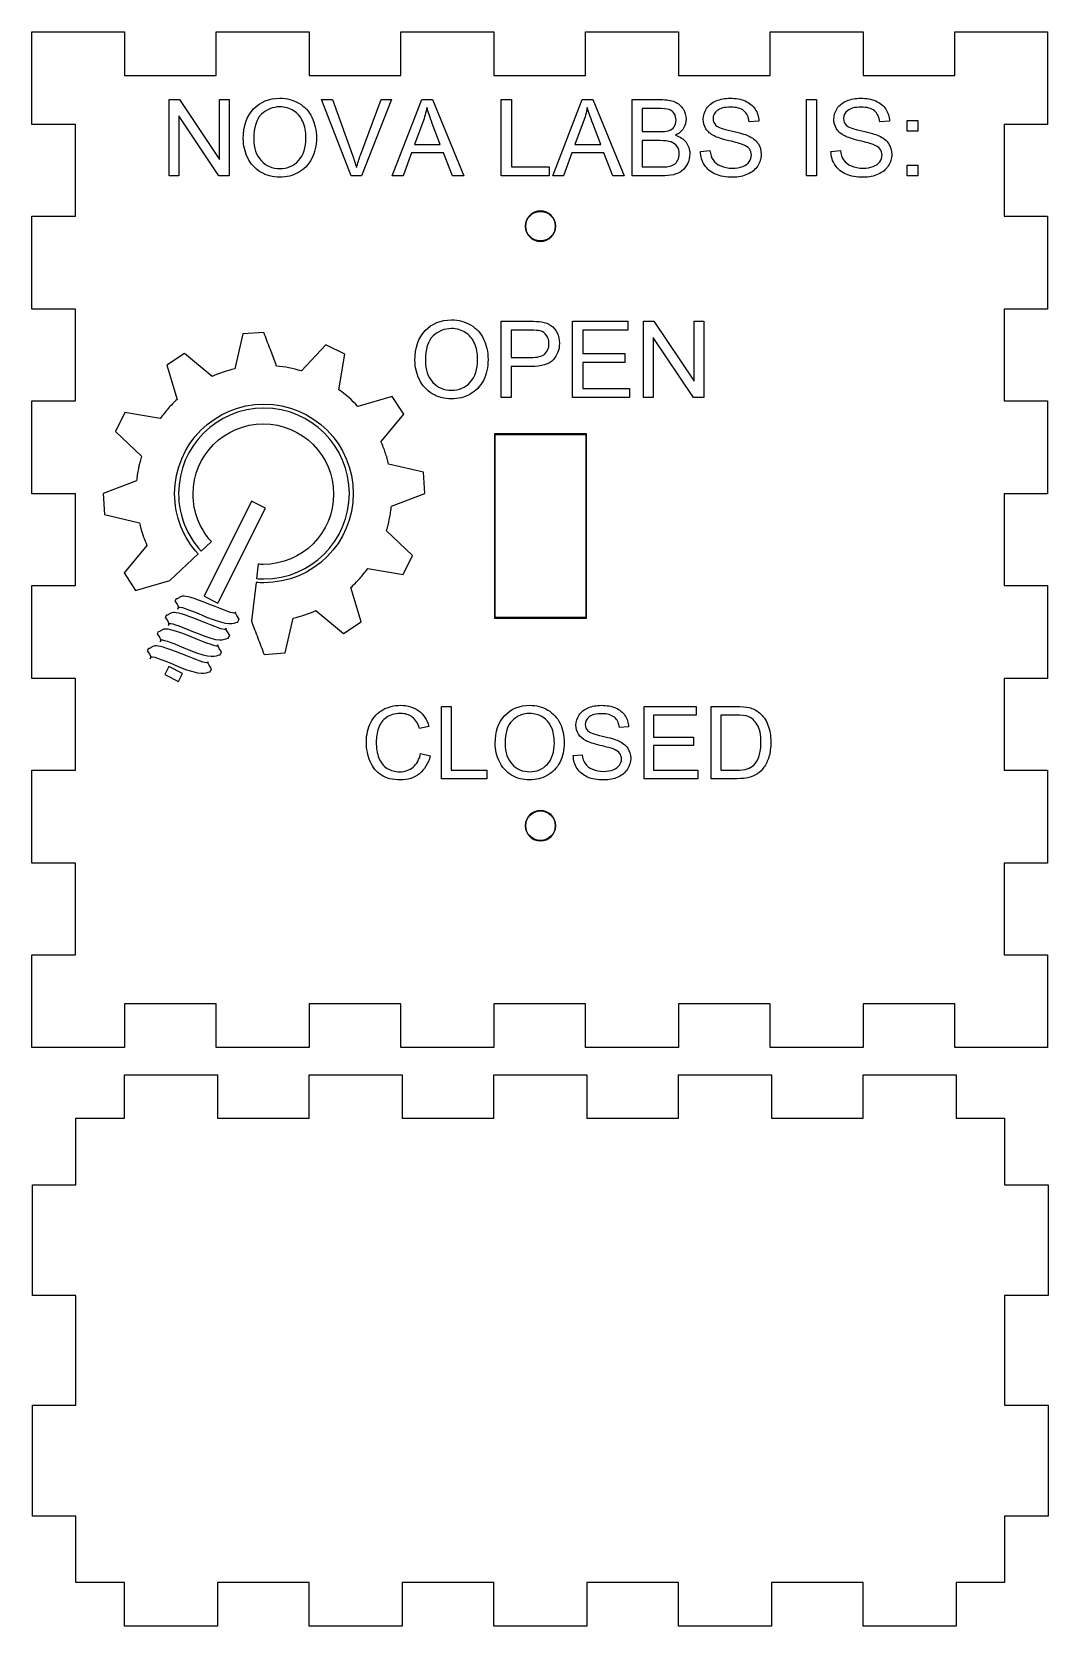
# Model space of a CAD drawing. Extents: x 30 to 465, y 50 to 270.
# Drawn here: x 30.4 to 170.5, y 50.5 to 270.2 of the extents above; entities that cross this region are included whole.
import ezdxf

# ---------------------------------------------------------------- set-up
doc = ezdxf.new("R2010")
doc.units = 0
doc.layers.add('cut', color=7, linetype='CONTINUOUS')
doc.layers.add('engrave', color=7, linetype='CONTINUOUS')

msp = doc.modelspace()

# ---------------------------------------------------------------- linework, layer by layer
at = {"layer": 'cut', "color": 5}
for p, q in [((30.370461, 270.219534), (43.142733, 270.219534)), ((30.370461, 257.447263), (30.370461, 270.219534)), ((43.142733, 270.219534), (43.142733, 264.219535)), ((55.780006, 264.219535), (55.780006, 270.219534)), ((55.780006, 270.219534), (68.597278, 270.219534)), ((68.597278, 270.219534), (68.597278, 264.219535)), ((81.234551, 264.219535), (81.234551, 270.219534)), ((81.234551, 270.219534), (94.051823, 270.219534)), ((94.051823, 270.219534), (94.051823, 264.219535)), ((106.689096, 264.219535), (106.689096, 270.219534)), ((106.689096, 270.219534), (119.506371, 270.219534)), ((119.506371, 270.219534), (119.506371, 264.219535)), ((132.143641, 264.219535), (132.143641, 270.219534)), ((132.143641, 270.219534), (144.960916, 270.219534)), ((144.960916, 270.219534), (144.960916, 264.219535)), ((157.598186, 264.219535), (157.598186, 270.219534)), ((157.598186, 270.219534), (170.37046, 270.219534)), ((170.37046, 270.219534), (170.37046, 257.447263)), ((43.142733, 264.219535), (55.780006, 264.219535)), ((68.597278, 264.219535), (81.234551, 264.219535)), ((94.051823, 264.219535), (106.689096, 264.219535)), ((119.506371, 264.219535), (132.143641, 264.219535)), ((144.960916, 264.219535), (157.598186, 264.219535)), ((36.37046, 257.447263), (30.370461, 257.447263)), ((36.37046, 244.809989), (36.37046, 257.447263)), ((170.37046, 257.447263), (164.370461, 257.447263)), ((164.370461, 257.447263), (164.370461, 244.809989)), ((30.370461, 231.992718), (30.370461, 244.809989)), ((30.370461, 244.809989), (36.37046, 244.809989)), ((100.479442, 245.535331), (100.479442, 245.535331)), ((100.479442, 245.477504), (100.479442, 245.477504)), ((164.370461, 244.809989), (170.37046, 244.809989)), ((170.37046, 244.809989), (170.37046, 231.992718)), ((36.37046, 231.992718), (30.370461, 231.992718)), ((36.37046, 219.355444), (36.37046, 231.992718)), ((170.37046, 231.992718), (164.370461, 231.992718)), ((164.370461, 231.992718), (164.370461, 219.355444)), ((30.370461, 206.538181), (30.370461, 219.355444)), ((30.370461, 219.355444), (36.37046, 219.355444)), ((164.370461, 219.355444), (170.37046, 219.355444)), ((170.37046, 219.355444), (170.37046, 206.538181)), ((94.12789, 214.812062), (94.12789, 214.76795)), ((94.171973, 214.812062), (94.12789, 214.812062)), ((94.12789, 214.812062), (94.12789, 214.812062)), ((94.12789, 214.76795), (94.12789, 189.464978)), ((106.783779, 214.812062), (94.171973, 214.812062)), ((94.216085, 214.723867), (106.739696, 214.723867)), ((94.216085, 189.509061), (94.216085, 214.723867)), ((94.216085, 214.723867), (94.216085, 214.723867)), ((106.739696, 214.723867), (106.739696, 189.509061)), ((106.82789, 214.812062), (106.783779, 214.812062)), ((106.82789, 214.76795), (106.82789, 214.812062)), ((106.82789, 189.464978), (106.82789, 214.76795)), ((36.37046, 206.538181), (30.370461, 206.538181)), ((36.37046, 193.900891), (36.37046, 206.538181)), ((170.37046, 206.538181), (164.370461, 206.538181)), ((164.370461, 206.538181), (164.370461, 193.900891)), ((30.370461, 181.083627), (30.370461, 193.900891)), ((30.370461, 193.900891), (36.37046, 193.900891)), ((164.370461, 193.900891), (170.37046, 193.900891)), ((170.37046, 193.900891), (170.37046, 181.083627)), ((94.12789, 189.464978), (94.12789, 189.412062)), ((94.12789, 189.412062), (94.171973, 189.412062)), ((94.171973, 189.412062), (106.783779, 189.412062)), ((106.739696, 189.509061), (94.216085, 189.509061)), ((106.783779, 189.412062), (106.82789, 189.412062)), ((106.82789, 189.412062), (106.82789, 189.464978)), ((36.37046, 181.083627), (30.370461, 181.083627)), ((36.37046, 168.446365), (36.37046, 181.083627)), ((170.37046, 181.083627), (164.370461, 181.083627)), ((164.370461, 181.083627), (164.370461, 168.446365)), ((30.370461, 155.629074), (30.370461, 168.446365)), ((30.370461, 168.446365), (36.37046, 168.446365)), ((164.370461, 168.446365), (170.37046, 168.446365)), ((170.37046, 168.446365), (170.37046, 155.629074)), ((100.479442, 162.885318), (100.479442, 162.885318)), ((100.479442, 162.82749), (100.479442, 162.82749)), ((36.37046, 155.629074), (30.370461, 155.629074)), ((36.37046, 142.991812), (36.37046, 155.629074)), ((170.37046, 155.629074), (164.370461, 155.629074)), ((164.370461, 155.629074), (164.370461, 142.991812)), ((30.370461, 130.219535), (30.370461, 142.991812)), ((30.370461, 142.991812), (36.37046, 142.991812)), ((164.370461, 142.991812), (170.37046, 142.991812)), ((170.37046, 142.991812), (170.37046, 130.219535)), ((55.780006, 136.219523), (43.142733, 136.219523)), ((43.142733, 136.219523), (43.142733, 130.219535)), ((55.780006, 130.219535), (55.780006, 136.219523)), ((81.234551, 136.219523), (68.597278, 136.219523)), ((68.597278, 136.219523), (68.597278, 130.219535)), ((81.234551, 130.219535), (81.234551, 136.219523)), ((106.689096, 136.219523), (94.051823, 136.219523)), ((94.051823, 136.219523), (94.051823, 130.219535)), ((106.689096, 130.219535), (106.689096, 136.219523)), ((132.143641, 136.219523), (119.506371, 136.219523)), ((119.506371, 136.219523), (119.506371, 130.219535)), ((132.143641, 130.219535), (132.143641, 136.219523)), ((157.598186, 136.219523), (144.960916, 136.219523)), ((144.960916, 136.219523), (144.960916, 130.219535)), ((157.598186, 130.219535), (157.598186, 136.219523)), ((43.142733, 130.219535), (30.370461, 130.219535)), ((68.597278, 130.219535), (55.780006, 130.219535)), ((94.051823, 130.219535), (81.234551, 130.219535)), ((119.506371, 130.219535), (106.689096, 130.219535)), ((144.960916, 130.219535), (132.143641, 130.219535)), ((170.37046, 130.219535), (157.598186, 130.219535)), ((43.133289, 120.458851), (43.133289, 126.458867)), ((43.133289, 126.458867), (55.950553, 126.458867)), ((55.950553, 126.458867), (55.950553, 120.458851)), ((68.587843, 120.458851), (68.587843, 126.458867)), ((68.587843, 126.458867), (81.405106, 126.458867)), ((81.405106, 126.458867), (81.405106, 120.458851)), ((94.042368, 120.458851), (94.042368, 126.458867)), ((94.042368, 126.458867), (106.85966, 126.458867)), ((106.85966, 126.458867), (106.85966, 120.458851)), ((119.496922, 120.458851), (119.496922, 126.458867)), ((119.496922, 126.458867), (132.314185, 126.458867)), ((132.314185, 126.458867), (132.314185, 120.458851)), ((144.951475, 120.458851), (144.951475, 126.458867)), ((144.951475, 126.458867), (157.768739, 126.458867)), ((157.768739, 126.458867), (157.768739, 120.458851)), ((36.451001, 120.458851), (43.133289, 120.458851)), ((36.451001, 111.303872), (36.451001, 120.458851)), ((55.950553, 120.458851), (68.587843, 120.458851)), ((81.405106, 120.458851), (94.042368, 120.458851)), ((106.85966, 120.458851), (119.496922, 120.458851)), ((132.314185, 120.458851), (144.951475, 120.458851)), ((157.768739, 120.458851), (164.450999, 120.458851)), ((164.450999, 120.458851), (164.450999, 111.303872)), ((30.451013, 96.013863), (30.451013, 111.303872)), ((30.451013, 111.303872), (36.451001, 111.303872)), ((164.450999, 111.303872), (170.451015, 111.303872)), ((170.451015, 111.303872), (170.451015, 96.013863)), ((36.451001, 96.013863), (30.451013, 96.013863)), ((36.451001, 80.903854), (36.451001, 96.013863)), ((170.451015, 96.013863), (164.450999, 96.013863)), ((164.450999, 96.013863), (164.450999, 80.903854)), ((30.451013, 65.613873), (30.451013, 80.903854)), ((30.451013, 80.903854), (36.451001, 80.903854)), ((164.450999, 80.903854), (170.451015, 80.903854)), ((170.451015, 80.903854), (170.451015, 65.613873)), ((36.451001, 65.613873), (30.451013, 65.613873)), ((36.451001, 56.458866), (36.451001, 65.613873)), ((170.451015, 65.613873), (164.450999, 65.613873)), ((164.450999, 65.613873), (164.450999, 56.458866)), ((43.133289, 56.458866), (36.451001, 56.458866)), ((43.133289, 50.45885), (43.133289, 56.458866)), ((68.587843, 56.458866), (55.950553, 56.458866)), ((55.950553, 56.458866), (55.950553, 50.45885)), ((68.587843, 50.45885), (68.587843, 56.458866)), ((94.042368, 56.458866), (81.405106, 56.458866)), ((81.405106, 56.458866), (81.405106, 50.45885)), ((94.042368, 50.45885), (94.042368, 56.458866)), ((119.496922, 56.458866), (106.85966, 56.458866)), ((106.85966, 56.458866), (106.85966, 50.45885)), ((119.496922, 50.45885), (119.496922, 56.458866)), ((144.951475, 56.458866), (132.314185, 56.458866)), ((132.314185, 56.458866), (132.314185, 50.45885)), ((144.951475, 50.45885), (144.951475, 56.458866)), ((164.450999, 56.458866), (157.768739, 56.458866)), ((157.768739, 56.458866), (157.768739, 50.45885)), ((55.950553, 50.45885), (43.133289, 50.45885)), ((81.405106, 50.45885), (68.587843, 50.45885)), ((106.85966, 50.45885), (94.042368, 50.45885)), ((132.314185, 50.45885), (119.496922, 50.45885)), ((157.768739, 50.45885), (144.951475, 50.45885))]:
    msp.add_line(p, q, dxfattribs=at)
for points in [[(100.479442, 245.535331), (99.322501, 245.535331), (98.3816, 244.594459), (98.3816, 243.437517)], [(98.439455, 243.437517), (98.439455, 244.562257), (99.354702, 245.477504), (100.479442, 245.477504)], [(102.572035, 243.437517), (102.572035, 244.594459), (101.636412, 245.535331), (100.479442, 245.535331)], [(100.479442, 245.477504), (101.604183, 245.477504), (102.51418, 244.562257), (102.51418, 243.437517)], [(98.3816, 243.437517), (98.3816, 242.280547), (99.322501, 241.344924), (100.479442, 241.344924)], [(100.479442, 241.402751), (99.354702, 241.402751), (98.439455, 242.312777), (98.439455, 243.437517)], [(100.479442, 241.344924), (101.636412, 241.344924), (102.572035, 242.280547), (102.572035, 243.437517)], [(102.51418, 243.437517), (102.51418, 242.312777), (101.604183, 241.402751), (100.479442, 241.402751)], [(100.479442, 162.885318), (99.322501, 162.885318), (98.3816, 161.944445), (98.3816, 160.787475)], [(98.439455, 160.787475), (98.439455, 161.912244), (99.354702, 162.82749), (100.479442, 162.82749)], [(102.572035, 160.787475), (102.572035, 161.944445), (101.636412, 162.885318), (100.479442, 162.885318)], [(100.479442, 162.82749), (101.604183, 162.82749), (102.51418, 161.912244), (102.51418, 160.787475)], [(98.3816, 160.787475), (98.3816, 159.630533), (99.322501, 158.69491), (100.479442, 158.69491)], [(100.479442, 158.752738), (99.354702, 158.752738), (98.439455, 159.662763), (98.439455, 160.787475)], [(100.479442, 158.69491), (101.636412, 158.69491), (102.572035, 159.630533), (102.572035, 160.787475)], [(102.51418, 160.787475), (102.51418, 159.662763), (101.604183, 158.752738), (100.479442, 158.752738)]]:
    msp.add_open_spline(points, degree=3, dxfattribs=at)
at = {"layer": 'engrave', "color": 1}
for p, q in [((49.284918, 250.358196), (49.284918, 260.895296)), ((49.284918, 260.895296), (50.715263, 260.895296)), ((50.715263, 260.895296), (56.249753, 252.622307)), ((56.249753, 252.622307), (56.249753, 260.895296)), ((56.249753, 260.895296), (57.586657, 260.895296)), ((57.586657, 260.895296), (57.586657, 250.358196)), ((74.391387, 250.358196), (70.3088, 260.895296)), ((70.3088, 260.895296), (71.818209, 260.895296)), ((71.818209, 260.895296), (74.556705, 253.240447)), ((75.677976, 253.240447), (78.524289, 260.895296)), ((79.947443, 260.895296), (75.821732, 250.358196)), ((78.524289, 260.895296), (79.947443, 260.895296)), ((80.05526, 250.358196), (84.101906, 260.895296)), ((84.101906, 260.895296), (85.604127, 260.895296)), ((85.604127, 260.895296), (89.916717, 250.358196)), ((95.070261, 250.358196), (95.070261, 260.895296)), ((95.070261, 260.895296), (96.464668, 260.895296)), ((96.464668, 260.895296), (96.464668, 251.601661)), ((102.164478, 250.358196), (106.211127, 260.895296)), ((106.211127, 260.895296), (107.713345, 260.895296)), ((107.713345, 260.895296), (112.025938, 250.358196)), ((113.096895, 250.358196), (113.096895, 260.895296)), ((113.096895, 260.895296), (117.050106, 260.895296)), ((116.597283, 259.65183), (114.491302, 259.65183)), ((114.491302, 259.65183), (114.491302, 256.4677)), ((137.13959, 250.358196), (137.13959, 260.895296)), ((137.13959, 260.895296), (138.533993, 260.895296)), ((138.533993, 260.895296), (138.533993, 250.358196)), ((56.156315, 250.358196), (50.621822, 258.638373)), ((50.621822, 258.638373), (50.621822, 250.358196)), ((84.252847, 257.775854), (83.095637, 254.685165)), ((86.667899, 254.685165), (85.568189, 257.603351)), ((106.362068, 257.775854), (105.204855, 254.685165)), ((108.777117, 254.685165), (107.677407, 257.603351)), ((130.584454, 257.926795), (129.24755, 257.826169)), ((148.582338, 257.926795), (147.245434, 257.826169)), ((151.011763, 256.518015), (151.011763, 257.991483)), ((151.011763, 257.991483), (152.485231, 257.991483)), ((152.485231, 257.991483), (152.485231, 256.518015)), ((59.512948, 255.490181), (59.512948, 255.490181)), ((60.950478, 255.46862), (60.950478, 255.46862)), ((114.491302, 256.4677), (116.769786, 256.4677)), ((116.927915, 255.224238), (114.491302, 255.224238)), ((114.491302, 255.224238), (114.491302, 251.601661)), ((152.485231, 256.518015), (151.011763, 256.518015)), ((82.693126, 253.549514), (81.535916, 250.358196)), ((87.099157, 253.549514), (82.693126, 253.549514)), ((83.095637, 254.685165), (86.667899, 254.685165)), ((88.328246, 250.358196), (87.099157, 253.549514)), ((104.802347, 253.549514), (103.645135, 250.358196)), ((109.208378, 253.549514), (104.802347, 253.549514)), ((105.204855, 254.685165), (108.777117, 254.685165)), ((110.437464, 250.358196), (109.208378, 253.549514)), ((122.51272, 253.743581), (123.828059, 253.858584)), ((122.51272, 253.743581), (122.51272, 253.743581)), ((140.510604, 253.743581), (141.825946, 253.858584)), ((140.510604, 253.743581), (140.510604, 253.743581)), ((96.464668, 251.601661), (101.65415, 251.601661)), ((101.65415, 251.601661), (101.65415, 250.358196)), ((114.491302, 251.601661), (117.114794, 251.601661)), ((151.011763, 250.358196), (151.011763, 251.831667)), ((151.011763, 251.831667), (152.485231, 251.831667)), ((152.485231, 251.831667), (152.485231, 250.358196)), ((50.621822, 250.358196), (49.284918, 250.358196)), ((57.586657, 250.358196), (56.156315, 250.358196)), ((75.821732, 250.358196), (74.391387, 250.358196)), ((81.535916, 250.358196), (80.05526, 250.358196)), ((89.916717, 250.358196), (88.328246, 250.358196)), ((101.65415, 250.358196), (95.070261, 250.358196)), ((103.645135, 250.358196), (102.164478, 250.358196)), ((112.025938, 250.358196), (110.437464, 250.358196)), ((117.114794, 250.358196), (113.096895, 250.358196)), ((138.533993, 250.358196), (137.13959, 250.358196)), ((152.485231, 250.358196), (151.011763, 250.358196)), ((59.443731, 228.577659), (58.32343, 223.768285)), ((62.352008, 228.770043), (59.443731, 228.577659)), ((95.04161, 219.800368), (95.04161, 230.337467)), ((95.04161, 230.337467), (99.016383, 230.337467)), ((99.131382, 229.094002), (96.436013, 229.094002)), ((96.436013, 229.094002), (96.436013, 225.327673)), ((104.903067, 219.800368), (104.903067, 230.337467)), ((104.903067, 230.337467), (112.52198, 230.337467)), ((112.52198, 229.094002), (106.297473, 229.094002)), ((106.297473, 229.094002), (106.297473, 225.866746)), ((112.52198, 230.337467), (112.52198, 229.094002)), ((114.69265, 219.800368), (114.69265, 230.337467)), ((114.69265, 230.337467), (116.122995, 230.337467)), ((116.122995, 230.337467), (121.657485, 222.064478)), ((121.657485, 222.064478), (121.657485, 230.337467)), ((121.657485, 230.337467), (122.994389, 230.337467)), ((122.994389, 230.337467), (122.994389, 219.800368)), ((63.212065, 226.518108), (63.178135, 226.597301)), ((63.981598, 224.481154), (63.212065, 226.518108)), ((70.895786, 227.06126), (67.512218, 223.473976)), ((73.50989, 225.771241), (70.895786, 227.06126)), ((121.564047, 219.800368), (116.029554, 228.080545)), ((116.029554, 228.080545), (116.029554, 219.800368)), ((51.420507, 225.884364), (48.976189, 224.277439)), ((48.976189, 224.277439), (50.379398, 219.547257)), ((55.211438, 222.727109), (51.420507, 225.884364)), ((63.981598, 224.458625), (63.981598, 224.481154)), ((64.094788, 224.153051), (63.992863, 224.413294)), ((72.695095, 220.893871), (73.50989, 225.771241)), ((83.174795, 224.932353), (83.174795, 224.932353)), ((84.612325, 224.910791), (84.612325, 224.910791)), ((96.436013, 225.327673), (99.160135, 225.327673)), ((106.297473, 225.866746), (112.126657, 225.866746)), ((112.126657, 224.630471), (106.297473, 224.630471)), ((106.297473, 224.630471), (106.297473, 221.043833)), ((112.126657, 225.866746), (112.126657, 224.630471)), ((99.138571, 224.08421), (96.436013, 224.08421)), ((96.436013, 224.08421), (96.436013, 219.800368)), ((80.050712, 219.977353), (75.32053, 218.574008)), ((80.050712, 219.965953), (80.050712, 219.977353)), ((81.657637, 217.544301), (80.050712, 219.965953)), ((96.436013, 219.800368), (95.04161, 219.800368)), ((112.766359, 219.800368), (104.903067, 219.800368)), ((106.297473, 221.043833), (112.766359, 221.043833)), ((112.766359, 221.043833), (112.766359, 219.800368)), ((116.029554, 219.800368), (114.69265, 219.800368)), ((122.994389, 219.800368), (121.564047, 219.800368)), ((43.182234, 217.736616), (41.892147, 215.12258)), ((48.059536, 216.921889), (43.182234, 217.736616)), ((78.500383, 213.742036), (81.657637, 217.533036)), ((81.657637, 217.533036), (81.657637, 217.544301)), ((41.892147, 215.12258), (45.479431, 211.738945)), ((84.350933, 209.509743), (79.541423, 210.629909)), ((84.543248, 206.601399), (84.350933, 209.509743)), ((44.800424, 208.321583), (40.183432, 206.578734)), ((40.183432, 206.578734), (40.375815, 203.670458)), ((79.926189, 204.858686), (84.543248, 206.601399)), ((60.642594, 205.522283), (54.098039, 192.441248)), ((56.007348, 191.48605), (62.551835, 204.566271)), ((62.551835, 204.566271), (60.642594, 205.522283)), ((62.551835, 204.566271), (62.551835, 204.566271)), ((40.375815, 203.670458), (45.18519, 202.550225)), ((82.834533, 198.05762), (79.24725, 201.441188)), ((46.226298, 199.438232), (43.069043, 195.647233)), ((49.406218, 194.606125), (53.293036, 198.265136)), ((53.695059, 198.634763), (55.112994, 199.975609)), ((81.544447, 195.443585), (82.834533, 198.05762)), ((43.069043, 195.647233), (43.069043, 195.635968)), ((43.069043, 195.635968), (44.675968, 193.214248)), ((61.575302, 196.838441), (61.333517, 194.866497)), ((76.667144, 196.258312), (81.544447, 195.443585)), ((44.675968, 193.202983), (49.406218, 194.606125)), ((61.273509, 194.326541), (60.63196, 189.027218)), ((75.750559, 188.90283), (74.34735, 193.632944)), ((44.675968, 193.214248), (44.675968, 193.202983)), ((50.236546, 192.053638), (50.074022, 191.752408)), ((54.098039, 192.441248), (56.007348, 191.48605)), ((48.915529, 189.808042), (48.753004, 189.506812)), ((50.499993, 190.665908), (50.485878, 190.639375)), ((50.499979, 190.665901), (50.640381, 190.926551)), ((58.463487, 190.248698), (58.362647, 190.074637)), ((58.744224, 188.874872), (58.956082, 189.266628)), ((58.956082, 189.266628), (58.956082, 189.266628)), ((60.63196, 189.027218), (60.63196, 189.015953)), ((65.282949, 184.602542), (66.40325, 189.411984)), ((69.515242, 190.453092), (73.306174, 187.295905)), ((47.797651, 187.53632), (47.634651, 187.235021)), ((49.179138, 188.420692), (49.165498, 188.395312)), ((49.178962, 188.420712), (49.319703, 188.679598)), ((57.143012, 188.004187), (57.041154, 187.82843)), ((57.423071, 186.629954), (57.63493, 187.021439)), ((73.306174, 187.295905), (75.750559, 188.90283)), ((46.429647, 185.203761), (46.266783, 184.902802)), ((48.061172, 186.148976), (48.047192, 186.122443)), ((48.061151, 186.14899), (48.201011, 186.409369)), ((56.024116, 185.732736), (55.923683, 185.557386)), ((56.30526, 184.358571), (56.516712, 184.748563)), ((62.374673, 184.410226), (65.282949, 184.602542)), ((46.692408, 183.816818), (46.678768, 183.790895)), ((46.692266, 183.816838), (46.83355, 184.076335)), ((49.240735, 182.734627), (48.685708, 181.62498)), ((51.150858, 181.779158), (49.240735, 182.734627)), ((54.656248, 183.400178), (54.55473, 183.225167)), ((54.937392, 182.025673), (55.149184, 182.41675)), ((48.685708, 181.62498), (50.595831, 180.669375)), ((50.595831, 180.669375), (51.150858, 181.779158)), ((51.150858, 181.779158), (51.150858, 181.779158)), ((86.848165, 167.27137), (86.848165, 177.218284)), ((86.848165, 177.218284), (88.16447, 177.218284)), ((88.16447, 177.218284), (88.16447, 168.445186)), ((114.748378, 167.27137), (114.748378, 177.218284)), ((114.748378, 177.218284), (121.940551, 177.218284)), ((121.940551, 176.044468), (116.064682, 176.044468)), ((116.064682, 176.044468), (116.064682, 172.997969)), ((121.940551, 177.218284), (121.940551, 176.044468)), ((124.003215, 167.27137), (124.003215, 177.218284)), ((124.003215, 177.218284), (127.429678, 177.218284)), ((127.409321, 176.044468), (125.319519, 176.044468)), ((125.319519, 176.044468), (125.319519, 168.445186)), ((85.104405, 174.490685), (83.808454, 174.185357)), ((112.611083, 174.416048), (111.349059, 174.321058)), ((94.23711, 172.115909), (94.23711, 172.115909)), ((95.594122, 172.095561), (95.594122, 172.095561)), ((116.064682, 172.997969), (121.567375, 172.997969)), ((121.567375, 171.830938), (116.064682, 171.830938)), ((116.064682, 171.830938), (116.064682, 168.445186)), ((121.567375, 172.997969), (121.567375, 171.830938)), ((83.957727, 170.758897), (85.274031, 170.426428)), ((83.957727, 170.758897), (83.957727, 170.758897)), ((104.991448, 170.467139), (106.233115, 170.575698)), ((104.991448, 170.467139), (104.991448, 170.467139)), ((93.063291, 167.27137), (86.848165, 167.27137)), ((88.16447, 168.445186), (93.063291, 168.445186)), ((93.063291, 168.445186), (93.063291, 167.27137)), ((122.171246, 167.27137), (114.748378, 167.27137)), ((116.064682, 168.445186), (122.171246, 168.445186)), ((122.171246, 168.445186), (122.171246, 167.27137)), ((127.592517, 167.27137), (124.003215, 167.27137)), ((125.319519, 168.445186), (127.443247, 168.445186))]:
    msp.add_line(p, q, dxfattribs=at)
for points in [[(59.512948, 255.490181), (59.512948, 257.239169), (59.98254, 258.608415), (60.921728, 259.597923)], [(60.921728, 259.597923), (61.86091, 260.587414), (63.073226, 261.082163), (64.55868, 261.082175)], [(64.565866, 259.881838), (63.578757, 259.88183), (62.729418, 259.542813), (62.017845, 258.864786)], [(64.55868, 261.082175), (65.531402, 261.082163), (66.408294, 260.849762), (67.189361, 260.384973)], [(66.445438, 259.353547), (65.887191, 259.705732), (65.260666, 259.88183), (64.565866, 259.881838)], [(67.717653, 257.865702), (67.427743, 258.505396), (67.00367, 259.001342), (66.445438, 259.353547)], [(67.189361, 260.384973), (67.970408, 259.920161), (68.565784, 259.272075), (68.975492, 258.440713)], [(84.820673, 259.788398), (84.686498, 259.112749), (84.497223, 258.441901), (84.252847, 257.775854)], [(85.568189, 257.603351), (85.232759, 258.48982), (84.983588, 259.218168), (84.820673, 259.788398)], [(106.929891, 259.788398), (106.795717, 259.112749), (106.606442, 258.441901), (106.362068, 257.775854)], [(107.677407, 257.603351), (107.341978, 258.48982), (107.092806, 259.218168), (106.929891, 259.788398)], [(118.200128, 259.504485), (117.888659, 259.602707), (117.354375, 259.651822), (116.597283, 259.65183)], [(117.050106, 260.895296), (117.855117, 260.895284), (118.500807, 260.788669), (118.987178, 260.575445)], [(118.918894, 258.958224), (118.751175, 259.224156), (118.511588, 259.406243), (118.200128, 259.504485)], [(118.987178, 260.575445), (119.473534, 260.3622), (119.85448, 260.033965), (120.130014, 259.590738)], [(120.130014, 259.590738), (120.405531, 259.147488), (120.543295, 258.683887), (120.543303, 258.199927)], [(122.915228, 258.171174), (122.915226, 258.703053), (123.066167, 259.200198), (123.368051, 259.662614)], [(123.368051, 259.662614), (123.66993, 260.12501), (124.110773, 260.476007), (124.690578, 260.715605)], [(124.837924, 259.382294), (124.452185, 259.073215), (124.259317, 258.700657), (124.25932, 258.264615)], [(124.690578, 260.715605), (125.270379, 260.95518), (125.91487, 261.074975), (126.624057, 261.074987)], [(126.681557, 259.845897), (125.838204, 259.845889), (125.223659, 259.691355), (124.837924, 259.382294)], [(126.624057, 261.074987), (127.40511, 261.074975), (128.093924, 260.949192), (128.690505, 260.697636)], [(128.518003, 259.335575), (128.103509, 259.67578), (127.49136, 259.845889), (126.681557, 259.845897)], [(129.24755, 257.826169), (129.175665, 258.492216), (128.932483, 258.99535), (128.518003, 259.335575)], [(128.690505, 260.697636), (129.287075, 260.446057), (129.745887, 260.075894), (130.066943, 259.587142)], [(130.066943, 259.587142), (130.387982, 259.098373), (130.560485, 258.544924), (130.584454, 257.926795)], [(140.913112, 258.171174), (140.913112, 258.703053), (141.064053, 259.200198), (141.365935, 259.662614)], [(141.365935, 259.662614), (141.667814, 260.12501), (142.108657, 260.476007), (142.688462, 260.715605)], [(142.835811, 259.382294), (142.450069, 259.073215), (142.257201, 258.700657), (142.257204, 258.264615)], [(142.688462, 260.715605), (143.268263, 260.95518), (143.912757, 261.074975), (144.621941, 261.074987)], [(144.679444, 259.845897), (143.836088, 259.845889), (143.221543, 259.691355), (142.835811, 259.382294)], [(144.621941, 261.074987), (145.402994, 261.074975), (146.091811, 260.949192), (146.688392, 260.697636)], [(146.515887, 259.335575), (146.101393, 259.67578), (145.489247, 259.845889), (144.679444, 259.845897)], [(147.245434, 257.826169), (147.173552, 258.492216), (146.93037, 258.99535), (146.515887, 259.335575)], [(146.688392, 260.697636), (147.284959, 260.446057), (147.743771, 260.075894), (148.064827, 259.587142)], [(148.064827, 259.587142), (148.385866, 259.098373), (148.558371, 258.544924), (148.582338, 257.926795)], [(62.017845, 258.864786), (61.306264, 258.186744), (60.950475, 257.054689), (60.950478, 255.46862)], [(68.152507, 255.61956), (68.152495, 256.477282), (68.007546, 257.225995), (67.717653, 257.865702)], [(68.975492, 258.440713), (69.385177, 257.609334), (69.590025, 256.666554), (69.590037, 255.612372)], [(118.900925, 257.11459), (119.08061, 257.358964), (119.170456, 257.665635), (119.170461, 258.034609)], [(119.170461, 258.034609), (119.170456, 258.384401), (119.086599, 258.692272), (118.918894, 258.958224)], [(120.543303, 258.199927), (120.543295, 257.749492), (120.421106, 257.325422), (120.176733, 256.927711)], [(123.285391, 256.859428), (123.038616, 257.24995), (122.915226, 257.687199), (122.915228, 258.171174)], [(124.25932, 258.264615), (124.259317, 257.886056), (124.395882, 257.574593), (124.669014, 257.330219)], [(124.669014, 257.330219), (124.937351, 257.085832), (125.638145, 256.835464), (126.771403, 256.57911)], [(141.283278, 256.859428), (141.0365, 257.24995), (140.913112, 257.687199), (140.913112, 258.171174)], [(142.257204, 258.264615), (142.257201, 257.886056), (142.393766, 257.574593), (142.666901, 257.330219)], [(142.666901, 257.330219), (142.935238, 257.085832), (143.636032, 256.835464), (144.76929, 256.57911)], [(60.116712, 252.8595), (59.714201, 253.688472), (59.512948, 254.565364), (59.512948, 255.490181)], [(60.950478, 255.46862), (60.950475, 254.198797), (61.291888, 253.198517), (61.974719, 252.467776)], [(67.135454, 252.478557), (67.813479, 253.216486), (68.152495, 254.263488), (68.152507, 255.61956)], [(69.590037, 255.612372), (69.590025, 254.543803), (69.374396, 253.587845), (68.943147, 252.744498)], [(116.769786, 256.4677), (117.38792, 256.467695), (117.831156, 256.508425), (118.099501, 256.589891)], [(118.469667, 255.048139), (118.112673, 255.165533), (117.598757, 255.224232), (116.927915, 255.224238)], [(118.099501, 256.589891), (118.454085, 256.695304), (118.721228, 256.870203), (118.900925, 257.11459)], [(119.307029, 254.43719), (119.105767, 254.727086), (118.826647, 254.930738), (118.469667, 255.048139)], [(120.176733, 256.927711), (119.932346, 256.52999), (119.56338, 256.208939), (119.069835, 255.964566)], [(119.069835, 255.964566), (119.707132, 255.777681), (120.19709, 255.45903), (120.53971, 255.008609)], [(120.53971, 255.008609), (120.882311, 254.558176), (121.053617, 254.026292), (121.053626, 253.41295)], [(124.410258, 255.878313), (123.907121, 256.141855), (123.532166, 256.468894), (123.285391, 256.859428)], [(126.444367, 255.220645), (125.476423, 255.453041), (124.79839, 255.672263), (124.410258, 255.878313)], [(128.320343, 254.706727), (128.037621, 254.816932), (127.412296, 254.988238), (126.444367, 255.220645)], [(126.771403, 256.57911), (127.904649, 256.322745), (128.682115, 256.098729), (129.103797, 255.907066)], [(129.103797, 255.907066), (129.717134, 255.624344), (130.169957, 255.266162), (130.462263, 254.83251)], [(142.408145, 255.878313), (141.905008, 256.141855), (141.53005, 256.468894), (141.283278, 256.859428)], [(144.442251, 255.220645), (143.47431, 255.453041), (142.796274, 255.672263), (142.408145, 255.878313)], [(146.318227, 254.706727), (146.035508, 254.816932), (145.410182, 254.988238), (144.442251, 255.220645)], [(144.76929, 256.57911), (145.902536, 256.322745), (146.679999, 256.098729), (147.101681, 255.907066)], [(147.101681, 255.907066), (147.715021, 255.624344), (148.167841, 255.266162), (148.460147, 254.83251)], [(61.892061, 250.897271), (61.111, 251.376448), (60.519217, 252.030524), (60.116712, 252.8595)], [(68.943147, 252.744498), (68.511877, 251.901144), (67.900928, 251.262642), (67.110297, 250.828988)], [(74.556705, 253.240447), (74.77712, 252.627096), (74.961603, 252.052085), (75.110154, 251.515409)], [(75.110154, 251.515409), (75.273069, 252.09042), (75.462342, 252.66543), (75.677976, 253.240447)], [(119.608908, 253.41295), (119.608902, 253.805871), (119.508276, 254.147283), (119.307029, 254.43719)], [(119.400467, 252.525273), (119.539422, 252.781633), (119.608902, 253.077523), (119.608908, 253.41295)], [(121.053626, 253.41295), (121.053617, 252.919394), (120.949398, 252.460582), (120.740963, 252.036515)], [(123.091327, 251.849636), (122.724754, 252.407874), (122.531886, 253.039189), (122.51272, 253.743581)], [(123.828059, 253.858584), (123.890351, 253.331486), (124.035301, 252.899029), (124.262913, 252.561211)], [(129.269112, 254.084994), (129.077435, 254.331766), (128.76118, 254.539011), (128.320343, 254.706727)], [(129.258331, 252.316832), (129.457182, 252.592357), (129.556612, 252.89304), (129.556617, 253.218882)], [(129.556617, 253.218882), (129.556612, 253.549511), (129.460775, 253.838216), (129.269112, 254.084994)], [(130.900709, 253.333885), (130.900701, 252.773245), (130.740175, 252.244953), (130.419136, 251.749007)], [(130.462263, 254.83251), (130.754552, 254.398851), (130.900701, 253.899312), (130.900709, 253.333885)], [(141.089211, 251.849636), (140.722641, 252.407874), (140.52977, 253.039189), (140.510604, 253.743581)], [(141.825946, 253.858584), (141.888235, 253.331486), (142.033188, 252.899029), (142.260797, 252.561211)], [(147.266999, 254.084994), (147.075319, 254.331766), (146.759064, 254.539011), (146.318227, 254.706727)], [(147.256215, 252.316832), (147.455066, 252.592357), (147.554496, 252.89304), (147.554504, 253.218882)], [(147.554504, 253.218882), (147.554496, 253.549511), (147.458661, 253.838216), (147.266999, 254.084994)], [(148.898596, 253.333885), (148.898585, 252.773245), (148.738062, 252.244953), (148.417023, 251.749007)], [(148.460147, 254.83251), (148.752436, 254.398851), (148.898585, 253.899312), (148.898596, 253.333885)], [(64.551492, 250.178505), (63.559591, 250.178505), (62.673114, 250.418095), (61.892061, 250.897271)], [(61.974719, 252.467776), (62.657541, 251.737029), (63.514069, 251.371659), (64.544304, 251.371659)], [(64.544304, 251.371659), (65.593694, 251.371659), (66.457409, 251.740625), (67.135454, 252.478557)], [(67.110297, 250.828988), (66.319646, 250.395334), (65.466714, 250.178505), (64.551492, 250.178505)], [(117.114794, 251.601661), (117.565215, 251.601659), (117.881471, 251.618425), (118.063563, 251.651973)], [(118.814672, 250.534294), (118.352262, 250.416895), (117.785636, 250.358196), (117.114794, 250.358196)], [(118.063563, 251.651973), (118.384605, 251.709473), (118.652945, 251.80531), (118.868579, 251.939481)], [(119.968292, 251.055401), (119.66161, 250.825395), (119.277071, 250.651693), (118.814672, 250.534294)], [(118.868579, 251.939481), (119.084203, 252.073647), (119.261498, 252.268914), (119.400467, 252.525273)], [(120.740963, 252.036515), (120.532514, 251.612442), (120.274958, 251.285403), (119.968292, 251.055401)], [(124.607921, 250.59539), (123.963424, 250.873311), (123.457894, 251.291392), (123.091327, 251.849636)], [(124.262913, 252.561211), (124.49052, 252.223391), (124.843913, 251.95026), (125.323092, 251.741821)], [(127.005001, 250.178505), (126.051437, 250.178505), (125.252409, 250.317468), (124.607921, 250.59539)], [(125.323092, 251.741821), (125.802263, 251.533378), (126.341338, 251.429156), (126.940313, 251.429156)], [(126.940313, 251.429156), (127.472194, 251.429156), (127.941787, 251.50822), (128.349093, 251.66635)], [(129.035514, 250.591797), (128.43414, 250.316269), (127.757304, 250.178505), (127.005001, 250.178505)], [(128.349093, 251.66635), (128.756387, 251.824476), (129.059466, 252.041304), (129.258331, 252.316832)], [(130.419136, 251.749007), (130.09808, 251.253058), (129.636873, 250.867322), (129.035514, 250.591797)], [(142.605805, 250.59539), (141.961311, 250.873311), (141.455781, 251.291392), (141.089211, 251.849636)], [(142.260797, 252.561211), (142.488404, 252.223391), (142.841797, 251.95026), (143.320976, 251.741821)], [(145.002888, 250.178505), (144.049321, 250.178505), (143.250293, 250.317468), (142.605805, 250.59539)], [(143.320976, 251.741821), (143.80015, 251.533378), (144.339223, 251.429156), (144.9382, 251.429156)], [(144.9382, 251.429156), (145.470078, 251.429156), (145.939671, 251.50822), (146.346977, 251.66635)], [(147.033398, 250.591797), (146.432024, 250.316269), (145.755188, 250.178505), (145.002888, 250.178505)], [(146.346977, 251.66635), (146.754271, 251.824476), (147.05735, 252.041304), (147.256215, 252.316832)], [(148.417023, 251.749007), (148.095964, 251.253058), (147.634757, 250.867322), (147.033398, 250.591797)], [(63.178135, 226.597301), (62.902624, 227.32381), (62.626637, 228.045298), (62.352008, 228.770043)], [(83.174795, 224.932353), (83.174795, 226.68134), (83.644387, 228.050587), (84.583575, 229.040095)], [(84.583575, 229.040095), (85.52276, 230.029585), (86.735076, 230.524335), (88.220527, 230.524346)], [(88.227716, 229.32401), (87.240607, 229.324002), (86.391267, 228.984982), (85.679692, 228.306957)], [(88.220527, 230.524346), (89.193249, 230.524335), (90.070141, 230.291934), (90.851208, 229.827142)], [(90.107287, 228.795718), (89.549038, 229.147903), (88.922516, 229.324002), (88.227716, 229.32401)], [(91.3795, 227.307874), (91.08959, 227.947567), (90.66552, 228.443513), (90.107287, 228.795718)], [(90.851208, 229.827142), (91.632258, 229.362333), (92.227634, 228.714246), (92.637339, 227.882882)], [(99.016383, 230.337467), (99.715975, 230.337456), (100.250255, 230.303914), (100.619227, 230.236838)], [(100.432348, 229.000564), (100.197545, 229.062847), (99.76389, 229.093993), (99.131382, 229.094002)], [(101.312836, 228.378831), (101.090013, 228.692682), (100.796516, 228.899926), (100.432348, 229.000564)], [(100.619227, 230.236838), (101.136732, 230.150577), (101.570386, 229.986459), (101.920192, 229.744484)], [(101.920192, 229.744484), (102.269984, 229.50249), (102.551501, 229.163474), (102.764742, 228.727432)], [(102.764742, 228.727432), (102.977967, 228.291373), (103.084582, 227.812196), (103.084593, 227.289902)], [(85.679692, 228.306957), (84.968111, 227.628916), (84.612325, 226.49686), (84.612325, 224.910791)], [(91.814354, 225.061732), (91.814345, 225.919453), (91.669393, 226.668166), (91.3795, 227.307874)], [(92.637339, 227.882882), (93.047024, 227.051503), (93.251872, 226.108726), (93.251884, 225.054541)], [(101.079238, 225.830807), (101.45778, 226.166226), (101.647055, 226.638214), (101.647063, 227.246775)], [(101.647063, 227.246775), (101.647055, 227.687609), (101.535645, 228.064963), (101.312836, 228.378831)], [(103.084593, 227.289902), (103.084582, 226.393835), (102.799473, 225.635538), (102.229262, 225.01501)], [(63.992863, 224.413294), (63.98757, 224.427816), (63.986891, 224.444035), (63.981598, 224.458625)], [(83.778558, 222.301672), (83.37605, 223.130643), (83.174795, 224.007536), (83.174795, 224.932353)], [(84.612325, 224.910791), (84.612325, 223.640969), (84.953737, 222.640689), (85.636566, 221.909948)], [(90.797301, 221.920729), (91.475326, 222.658658), (91.814345, 223.705657), (91.814354, 225.061732)], [(93.251884, 225.054541), (93.251872, 223.985974), (93.036243, 223.030017), (92.604996, 222.186669)], [(102.229262, 225.01501), (101.659032, 224.394471), (100.628806, 224.084205), (99.138571, 224.08421)], [(99.160135, 225.327673), (100.06098, 225.327667), (100.700682, 225.495378), (101.079238, 225.830807)], [(58.32343, 223.768285), (57.25796, 223.517474), (56.212238, 223.169895), (55.211438, 222.727109)], [(67.512218, 223.473976), (66.385539, 223.818976), (65.237687, 224.040675), (64.094788, 224.153051)], [(85.553908, 220.339443), (84.772847, 220.818617), (84.181064, 221.472692), (83.778558, 222.301672)], [(92.604996, 222.186669), (92.173727, 221.343316), (91.562778, 220.704814), (90.772144, 220.271159)], [(75.263935, 218.630604), (74.493181, 219.456324), (73.633666, 220.217781), (72.695095, 220.893871)], [(88.213339, 219.620677), (87.221438, 219.620677), (86.334964, 219.860266), (85.553908, 220.339443)], [(85.636566, 221.909948), (86.319388, 221.179201), (87.175919, 220.813828), (88.206151, 220.81383)], [(88.206151, 220.81383), (89.255544, 220.813828), (90.119259, 221.182794), (90.797301, 221.920729)], [(90.772144, 220.271159), (89.981495, 219.837505), (89.12856, 219.620677), (88.213339, 219.620677)], [(48.591423, 217.623493), (48.407862, 217.393584), (48.232647, 217.161909), (48.059536, 216.921889)], [(48.591423, 217.634826), (48.589659, 217.632722), (48.593187, 217.6258), (48.591423, 217.623493)], [(49.15724, 218.302568), (48.963567, 218.084127), (48.77512, 217.864328), (48.591423, 217.634826)], [(50.379398, 219.547257), (49.955748, 219.155161), (49.544653, 218.740605), (49.15724, 218.302568)], [(50.051227, 206.590134), (50.051227, 213.389707), (55.563496, 218.902247), (62.36334, 218.902247)], [(62.363361, 218.359021), (55.863525, 218.359021), (50.594399, 213.089895), (50.594399, 206.590128)], [(62.36334, 218.902247), (69.163185, 218.902247), (74.675453, 213.389707), (74.675453, 206.590134)], [(74.132322, 206.590128), (74.132322, 213.089895), (68.863128, 218.359021), (62.363361, 218.359021)], [(75.32053, 218.574008), (75.30248, 218.593552), (75.281918, 218.611264), (75.263935, 218.630604)], [(52.586023, 206.499874), (52.586023, 211.849957), (56.923092, 216.186619), (62.272835, 216.186619)], [(62.272835, 216.186619), (67.622715, 216.186619), (71.95958, 211.849957), (71.95958, 206.499874)], [(79.088865, 212.214304), (78.915143, 212.73418), (78.721267, 213.241976), (78.500383, 213.742036)], [(45.275783, 211.00341), (45.248503, 210.897345), (45.221631, 210.79284), (45.196522, 210.68664)], [(45.479431, 211.738945), (45.404649, 211.494649), (45.339436, 211.249267), (45.275783, 211.00341)], [(79.337775, 211.433371), (79.262858, 211.696193), (79.175793, 211.955282), (79.088865, 212.214304)], [(79.541423, 210.629909), (79.477838, 210.899856), (79.413846, 211.166478), (79.337775, 211.433371)], [(44.902349, 209.181572), (44.860208, 208.895678), (44.828721, 208.607273), (44.800424, 208.321583)], [(45.049402, 210.018897), (44.994096, 209.739857), (44.94354, 209.461495), (44.902349, 209.181572)], [(45.060735, 210.109422), (45.054763, 210.079564), (45.055238, 210.04862), (45.049402, 210.018897)], [(45.196522, 210.68664), (45.150378, 210.493578), (45.100161, 210.303095), (45.060735, 210.109422)], [(53.293036, 198.265136), (51.280308, 200.456947), (50.051227, 203.379881), (50.051227, 206.590134)], [(50.594399, 206.590128), (50.594399, 203.520548), (51.770074, 200.730077), (53.695059, 198.634763)], [(74.675453, 206.590134), (74.675453, 199.790426), (69.163185, 194.278022), (62.36334, 194.278022)], [(62.363361, 194.821166), (68.863128, 194.821166), (74.132322, 200.09036), (74.132322, 206.590128)], [(55.112994, 199.975609), (53.543324, 201.697217), (52.586023, 203.986746), (52.586023, 206.499874)], [(71.95958, 206.499874), (71.95958, 201.150198), (67.622715, 196.813197), (62.272835, 196.813197)], [(79.824399, 203.998764), (79.866812, 204.284116), (79.897892, 204.572792), (79.926189, 204.858686)], [(45.18519, 202.550225), (45.248028, 202.283874), (45.314124, 202.021527), (45.388906, 201.758027)], [(79.24725, 201.441188), (79.333364, 201.723011), (79.413235, 202.005919), (79.484896, 202.289914)], [(79.484896, 202.289914), (79.520929, 202.434184), (79.55452, 202.575265), (79.586753, 202.719942)], [(79.586753, 202.719942), (79.61858, 202.860684), (79.648981, 202.997218), (79.677279, 203.138639)], [(79.677279, 203.138639), (79.678636, 203.145696), (79.675854, 203.153771), (79.677279, 203.161236)], [(79.677279, 203.161236), (79.732381, 203.440276), (79.783208, 203.718774), (79.824399, 203.998764)], [(45.388906, 201.758027), (45.389991, 201.754566), (45.387888, 201.750291), (45.388906, 201.746762)], [(45.388906, 201.746762), (45.612776, 200.960197), (45.895684, 200.186118), (46.226298, 199.438232)], [(62.272835, 196.813197), (62.038176, 196.813197), (61.805687, 196.822087), (61.575302, 196.838441)], [(76.135326, 195.556708), (76.319023, 195.786617), (76.49383, 196.017884), (76.667144, 196.258312)], [(62.36334, 194.278022), (61.996014, 194.278022), (61.632692, 194.295122), (61.273509, 194.326541)], [(61.333517, 194.866497), (61.673564, 194.836706), (62.015714, 194.821166), (62.363361, 194.821166)], [(74.34735, 193.632944), (74.561041, 193.830621), (74.763739, 194.034676), (74.969694, 194.244024)], [(74.969694, 194.244024), (75.373868, 194.657359), (75.769424, 195.087795), (76.135326, 195.545375)], [(76.135326, 195.545375), (76.137022, 195.547886), (76.133493, 195.554197), (76.135326, 195.556708)], [(50.074022, 191.752408), (50.650289, 191.103802), (50.544359, 190.755409), (50.499979, 190.665901)], [(54.779842, 191.33853), (50.274548, 193.168646), (51.102915, 192.141313), (50.236546, 192.053638)], [(58.362647, 190.074637), (58.071459, 190.048511), (57.232303, 190.340987), (54.779842, 191.33853)], [(48.753004, 189.506812), (49.330154, 188.855355), (49.222799, 188.508794), (49.178962, 188.420712)], [(53.458282, 189.090898), (48.954074, 190.923118), (49.781423, 189.895785), (48.915529, 189.808042)], [(50.485878, 190.639375), (50.485878, 190.639375), (50.492189, 190.650097), (50.499993, 190.665908)], [(50.640381, 190.926551), (50.98891, 191.006219), (52.527025, 190.360395), (54.452214, 189.560869)], [(57.041154, 187.82843), (56.750103, 187.802168), (55.912168, 188.094645), (53.458282, 189.090898)], [(54.452214, 189.560869), (57.596711, 188.257685), (58.100979, 188.718522), (58.719658, 188.868493)], [(58.956082, 189.266628), (58.371129, 190.068326), (58.463487, 190.248698), (58.463487, 190.248698)], [(60.63196, 189.015953), (60.909575, 188.239295), (61.217931, 187.447165), (61.514683, 186.662161)], [(66.40325, 189.411984), (67.468177, 189.664084), (68.513561, 190.009627), (69.515242, 190.453092)], [(47.634651, 187.235021), (48.210036, 186.586483), (48.105532, 186.239176), (48.061151, 186.14899)], [(52.340471, 186.8206), (47.835177, 188.649563), (48.663205, 187.624673), (47.797651, 187.53632)], [(49.165498, 188.395312), (49.165498, 188.395312), (49.171402, 188.405152), (49.179138, 188.420692)], [(49.319703, 188.679598), (49.667893, 188.759876), (51.206347, 188.114121), (53.130654, 187.31568)], [(55.923683, 185.557386), (55.632089, 185.530514), (54.793475, 185.823669), (52.340471, 186.8206)], [(53.130654, 187.31568), (56.275151, 186.012225), (56.780843, 186.472587), (57.398709, 186.623508)], [(57.63493, 187.021439), (57.051605, 187.823476), (57.143012, 188.004187), (57.143012, 188.004187)], [(58.719658, 188.868493), (58.735062, 188.871615), (58.744224, 188.874872), (58.744224, 188.874872)], [(46.266783, 184.902802), (46.843933, 184.251753), (46.736578, 183.905192), (46.692266, 183.816838)], [(50.972943, 184.488041), (46.46731, 186.318769), (47.296084, 185.291504), (46.429647, 185.203761)], [(48.047192, 186.122443), (48.047192, 186.122443), (48.053571, 186.133165), (48.061172, 186.148976)], [(48.201011, 186.409369), (48.54954, 186.4889), (50.087655, 185.842398), (52.012843, 185.043889)], [(52.012843, 185.043889), (55.159105, 183.739009), (55.663372, 184.201204), (56.282256, 184.352192)], [(56.516712, 184.748563), (55.933252, 185.551007), (56.024116, 185.732736), (56.024116, 185.732736)], [(57.398709, 186.623508), (57.414045, 186.626765), (57.423071, 186.629954), (57.423071, 186.629954)], [(61.514683, 186.662161), (61.80017, 185.908575), (62.089797, 185.161708), (62.374673, 184.410226)], [(46.678768, 183.790895), (46.678768, 183.790895), (46.684604, 183.80121), (46.692408, 183.816818)], [(46.83355, 184.076335), (47.182011, 184.155934), (48.720126, 183.509839), (50.64484, 182.712009)], [(50.64484, 182.712009), (53.788047, 181.409911), (54.293605, 181.868238), (54.911945, 182.018955)], [(54.55473, 183.225167), (54.264221, 183.198973), (53.425946, 183.491517), (50.972943, 184.488041)], [(55.149184, 182.41675), (54.564841, 183.219127), (54.656248, 183.400178), (54.656248, 183.400178)], [(56.282256, 184.352192), (56.296574, 184.355721), (56.30526, 184.358571), (56.30526, 184.358571)], [(54.911945, 182.018955), (54.928163, 182.022416), (54.937392, 182.025673), (54.937392, 182.025673)], [(77.074271, 175.030099), (77.470065, 175.801328), (78.033225, 176.387102), (78.763755, 176.787432)], [(78.763755, 176.787432), (79.494276, 177.187741), (80.298307, 177.387902), (81.175846, 177.38791)], [(81.148707, 176.26159), (80.384252, 176.261581), (79.745324, 176.078382), (79.231925, 175.711999)], [(82.804265, 175.766278), (82.365489, 176.096476), (81.813637, 176.261581), (81.148707, 176.26159)], [(81.175846, 177.38791), (82.170984, 177.387902), (83.00781, 177.134591), (83.686323, 176.627982)], [(83.686323, 176.627982), (84.364822, 176.121356), (84.837516, 175.408923), (85.104405, 174.490685)], [(94.23711, 172.115909), (94.237107, 173.766937), (94.680399, 175.059492), (95.566984, 175.993577)], [(95.566984, 175.993577), (96.453562, 176.927648), (97.597976, 177.394687), (99.000228, 177.394695)], [(99.007016, 176.261595), (98.075194, 176.261587), (97.273426, 175.941555), (96.601706, 175.301506)], [(99.000228, 177.394695), (99.918469, 177.394687), (100.746247, 177.175301), (101.483566, 176.736544)], [(100.78131, 175.762892), (100.254331, 176.095352), (99.662897, 176.261587), (99.007016, 176.261595)], [(101.483566, 176.736544), (102.220866, 176.297768), (102.782898, 175.685981), (103.169655, 174.901183)], [(105.371412, 174.646742), (105.371412, 175.14883), (105.513897, 175.618129), (105.798871, 176.054645)], [(105.798871, 176.054645), (106.083842, 176.491141), (106.499993, 176.822478), (107.047324, 177.048657)], [(107.047324, 177.048657), (107.594651, 177.274815), (108.203043, 177.387902), (108.872508, 177.38791)], [(108.926788, 176.227664), (108.13067, 176.227655), (107.550548, 176.081775), (107.18642, 175.790027)], [(108.872508, 177.38791), (109.609814, 177.387902), (110.260051, 177.269163), (110.823217, 177.031695)], [(110.660375, 175.745925), (110.269096, 176.067074), (109.691235, 176.227655), (108.926788, 176.227664)], [(110.823217, 177.031695), (111.386372, 176.794208), (111.819484, 176.444777), (112.122557, 175.9834)], [(112.122557, 175.9834), (112.425615, 175.522007), (112.588458, 174.999557), (112.611083, 174.416048)], [(129.112374, 175.840915), (128.759545, 175.976607), (128.191861, 176.044459), (127.409321, 176.044468)], [(127.429678, 177.218284), (128.20317, 177.218275), (128.793471, 177.17078), (129.20058, 177.075798)], [(130.357434, 174.717987), (130.015911, 175.276614), (129.600892, 175.650923), (129.112374, 175.840915)], [(129.20058, 177.075798), (129.770519, 176.94461), (130.256782, 176.707131), (130.65937, 176.363365)], [(130.65937, 176.363365), (131.184074, 175.920064), (131.576476, 175.353512), (131.836581, 174.663704)], [(76.480577, 172.319462), (76.480577, 173.35531), (76.678474, 174.258856), (77.074271, 175.030099)], [(78.149704, 174.236245), (77.941627, 173.618796), (77.837589, 172.982131), (77.837592, 172.326246)], [(79.231925, 175.711999), (78.718517, 175.345595), (78.357778, 174.853679), (78.149704, 174.236245)], [(83.808454, 174.185357), (83.577755, 174.909091), (83.243025, 175.436064), (82.804265, 175.766278)], [(96.601706, 175.301506), (95.929983, 174.661441), (95.594122, 173.592795), (95.594122, 172.095561)], [(101.982267, 174.358382), (101.708596, 174.962247), (101.308275, 175.430414), (100.78131, 175.762892)], [(102.392765, 172.238046), (102.392757, 173.047728), (102.255924, 173.754505), (101.982267, 174.358382)], [(103.169655, 174.901183), (103.556395, 174.116368), (103.749769, 173.226394), (103.74978, 172.231256)], [(105.720842, 173.408467), (105.487888, 173.777114), (105.371412, 174.189873), (105.371412, 174.646742)], [(107.18642, 175.790027), (106.822285, 175.49826), (106.640218, 175.146566), (106.640221, 174.734948)], [(106.640221, 174.734948), (106.640218, 174.377593), (106.769134, 174.083574), (107.02697, 173.852888)], [(107.02697, 173.852888), (107.280275, 173.622191), (107.941818, 173.385844), (109.011601, 173.14385)], [(111.349059, 174.321058), (111.281202, 174.949801), (111.051642, 175.424756), (110.660375, 175.745925)], [(130.869707, 172.319462), (130.869698, 173.359834), (130.698943, 174.159342), (130.357434, 174.717987)], [(131.836581, 174.663704), (132.096665, 173.973882), (132.226713, 173.185684), (132.226722, 172.299108)], [(77.006422, 169.65293), (76.655857, 170.480705), (76.480577, 171.36955), (76.480577, 172.319462)], [(77.837592, 172.326246), (77.837589, 171.48037), (77.960852, 170.74193), (78.207379, 170.11092)], [(94.807055, 169.632574), (94.427091, 170.415117), (94.237107, 171.242894), (94.23711, 172.115909)], [(95.594122, 172.095561), (95.594122, 170.896861), (95.916411, 169.952605), (96.560996, 169.262795)], [(101.432676, 169.272972), (102.072728, 169.969569), (102.392757, 170.957926), (102.392765, 172.238046)], [(103.74978, 172.231256), (103.749769, 171.222537), (103.546216, 170.320126), (103.139121, 169.524014)], [(106.782706, 172.482304), (106.307749, 172.731086), (105.953794, 173.039806), (105.720842, 173.408467)], [(108.702881, 171.861472), (107.789156, 172.080849), (107.149098, 172.287794), (106.782706, 172.482304)], [(110.473786, 171.376337), (110.2069, 171.48037), (109.616598, 171.64208), (108.702881, 171.861472)], [(109.011601, 173.14385), (110.081376, 172.901841), (110.815295, 172.690375), (111.213358, 172.509445)], [(111.213358, 172.509445), (111.792343, 172.242559), (112.219802, 171.904437), (112.495736, 171.495077)], [(112.495736, 171.495077), (112.771654, 171.085708), (112.909618, 170.614145), (112.909627, 170.08039)], [(130.608482, 170.402679), (130.782624, 170.92965), (130.869698, 171.568576), (130.869707, 172.319462)], [(132.226722, 172.299108), (132.226713, 171.543698), (132.138507, 170.874238), (131.962104, 170.290727)], [(78.539848, 167.756501), (77.868122, 168.193006), (77.356981, 168.82515), (77.006422, 169.65293)], [(78.207379, 170.11092), (78.4539, 169.479908), (78.837257, 169.008346), (79.357449, 168.696234)], [(82.91961, 168.86586), (83.430745, 169.291056), (83.776783, 169.922069), (83.957727, 170.758897)], [(85.274031, 170.426428), (84.998094, 169.345336), (84.501654, 168.520951), (83.784708, 167.953269)], [(96.482967, 167.78025), (95.745656, 168.232588), (95.187016, 168.850028), (94.807055, 169.632574)], [(96.560996, 169.262795), (97.205574, 168.572976), (98.014127, 168.228069), (98.986659, 168.228069)], [(98.986659, 168.228069), (99.977273, 168.228069), (100.792613, 168.576368), (101.432676, 169.272972)], [(103.139121, 169.524014), (102.73201, 168.727896), (102.155278, 168.125157), (101.40893, 167.715791)], [(105.537646, 168.679272), (105.191608, 169.206243), (105.009541, 169.802198), (104.991448, 170.467139)], [(106.233115, 170.575698), (106.291919, 170.078123), (106.428749, 169.669889), (106.643613, 169.350995)], [(106.643613, 169.350995), (106.858472, 169.032095), (107.19207, 168.774262), (107.64441, 168.577494)], [(111.369416, 170.789428), (111.188472, 171.02238), (110.889929, 171.218016), (110.473786, 171.376337)], [(111.359236, 169.120301), (111.54695, 169.380394), (111.640809, 169.664236), (111.640818, 169.971827)], [(111.640818, 169.971827), (111.640809, 170.283937), (111.550343, 170.55647), (111.369416, 170.789428)], [(112.909627, 170.08039), (112.909618, 169.551152), (112.758085, 169.052449), (112.455026, 168.584282)], [(129.879087, 169.14405), (130.191194, 169.456159), (130.434326, 169.875702), (130.608482, 170.402679)], [(131.962104, 170.290727), (131.785685, 169.707207), (131.559514, 169.224336), (131.283597, 168.842114)], [(81.155492, 167.101743), (80.083446, 167.101743), (79.211565, 167.319997), (78.539848, 167.756501)], [(79.357449, 168.696234), (79.877632, 168.384121), (80.440792, 168.228064), (81.04693, 168.228064)], [(81.04693, 168.228064), (81.784235, 168.228064), (82.408463, 168.440662), (82.91961, 168.86586)], [(83.784708, 167.953269), (83.067745, 167.385585), (82.191341, 167.101743), (81.155492, 167.101743)], [(98.993444, 167.101743), (98.057101, 167.101743), (97.220275, 167.327913), (96.482967, 167.78025)], [(101.40893, 167.715791), (100.662565, 167.306425), (99.857405, 167.101743), (98.993444, 167.101743)], [(106.969295, 167.495276), (106.3609, 167.757633), (105.883685, 168.152298), (105.537646, 168.679272)], [(109.232119, 167.101743), (108.33196, 167.101743), (107.577687, 167.23292), (106.969295, 167.495276)], [(107.64441, 168.577494), (108.096744, 168.380726), (108.605625, 168.282343), (109.171051, 168.282346)], [(109.171051, 168.282346), (109.673142, 168.282343), (110.116434, 168.35698), (110.500925, 168.506253)], [(111.148901, 167.491884), (110.581209, 167.231791), (109.942283, 167.101743), (109.232119, 167.101743)], [(110.500925, 168.506253), (110.885407, 168.655523), (111.17151, 168.860205), (111.359236, 169.120301)], [(112.455026, 168.584282), (112.151953, 168.116109), (111.716577, 167.751977), (111.148901, 167.491884)], [(127.443247, 168.445186), (128.099131, 168.445186), (128.613665, 168.50625), (128.98685, 168.628385)], [(129.190403, 167.440997), (128.726751, 167.327913), (128.194122, 167.27137), (127.592517, 167.27137)], [(128.98685, 168.628385), (129.360024, 168.750513), (129.657435, 168.922401), (129.879087, 169.14405)], [(130.377791, 167.9397), (130.049837, 167.720315), (129.654043, 167.55408), (129.190403, 167.440997)], [(131.283597, 168.842114), (131.007663, 168.459887), (130.705727, 168.159083), (130.377791, 167.9397)]]:
    msp.add_open_spline(points, degree=3, dxfattribs=at)

doc.saveas('drawing.dxf')
